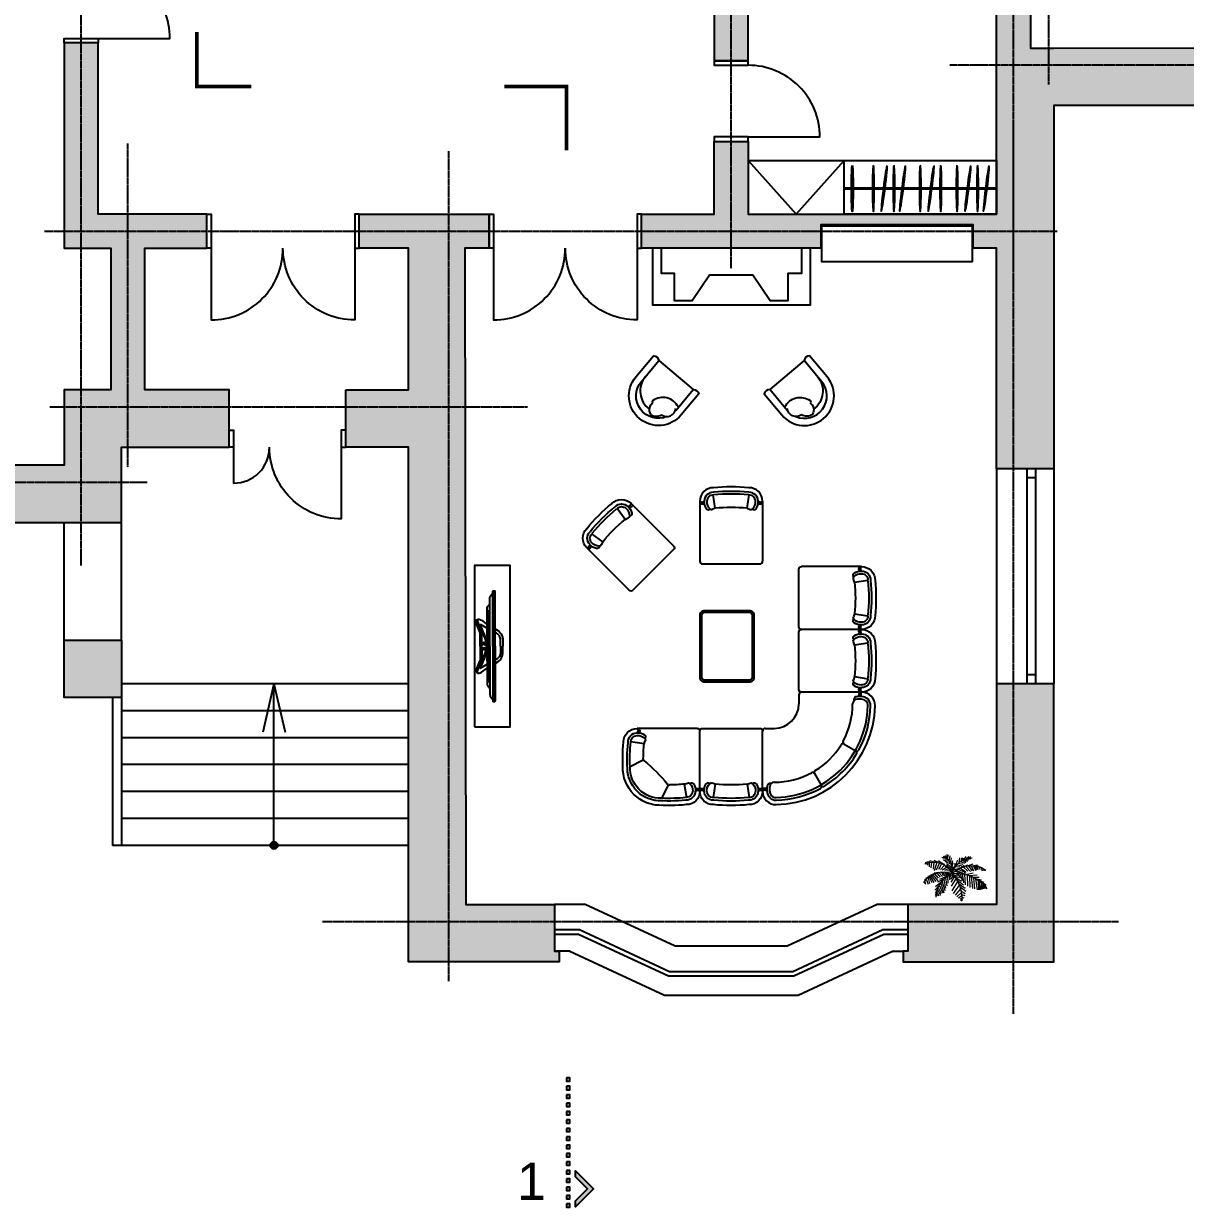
# Model space of a CAD drawing. Header units: millimetres. Extents: x 74752 to 193506, y -83124 to -13126.
# Drawn here: x 85671 to 98630, y -83124 to -69922 of the extents above; entities that cross this region are included whole.
import ezdxf

# ---------------------------------------------------------------- set-up
doc = ezdxf.new("R2010")
doc.units = ezdxf.units.MM
doc.linetypes.add('CENTER2', pattern=[1.125, 0.75, -0.125, 0.125, -0.125])
doc.linetypes.add('HIDDEN', pattern=[0.375, 0.25, -0.125])
for name, color, linetype in [('axis', 40, 'CENTER2'), ('door_dwgmodels.com', 250, 'Continuous'), ('dwgmodels.com', 250, 'Continuous'), ('furniture _san', 36, 'Continuous'), ('hatches', 8, 'Continuous'), ('Marks sections', 7, 'Continuous'), ('stairs', 250, 'Continuous'), ('wall', 5, 'Continuous'), ('Windows', 4, 'Continuous')]:
    doc.layers.add(name, color=color, linetype=linetype)
doc.styles.add('style2', font='arial.ttf')

# ---------------------------------------------------------------- blocks, each defined once
blk = doc.blocks.new('цветок 2')
at = {"color": 0, "lineweight": 5}
for p, q in [((-189, 188), (-193, 197)), ((-179, 188), (-191, 179)), ((-171, 185), (-186, 204)), ((-168, 185), (-171, 172)), ((-141, 179), (-168, 206)), ((-154, 185), (-159, 160)), ((-141, 176), (-150, 149)), ((-114, 167), (-139, 206)), ((-123, 172), (-139, 149)), ((-109, 162), (-134, 137)), ((-78, 149), (-121, 130)), ((-103, 165), (-110, 190)), ((-84, 153), (-96, 195)), ((-60, 137), (-69, 190)), ((-28, 105), (-44, 165)), ((17, 87), (4, 133)), ((26, 110), (10, 162)), ((37, 133), (24, 190)), ((31, 121), (94, 149)), ((49, 160), (38, 213)), ((44, 149), (112, 160)), ((67, 179), (56, 225)), ((58, 167), (119, 179)), ((78, 188), (73, 229)), ((89, 192), (132, 195)), ((96, 215), (96, 199)), ((114, 116), (171, 156)), ((159, 133), (195, 52)), ((168, 137), (218, 162)), ((189, 139), (216, 45)), ((212, 142), (266, 156)), ((221, 144), (229, 64)), ((247, 142), (254, 80)), ((261, 142), (299, 146)), ((272, 139), (273, 89)), ((293, 133), (293, 110)), ((302, 133), (318, 137)), ((-344, 59), (-347, 47)), ((-328, 73), (-331, 50)), ((-304, 84), (-319, 82)), ((-306, 82), (-317, 47)), ((-276, 91), (-301, 91)), ((-284, 89), (-293, 59)), ((-252, 96), (-281, 100)), ((-250, 96), (-274, 61)), ((-204, 103), (-267, 114)), ((-234, 100), (-261, 57)), ((-168, -5), (-261, 1)), ((-216, 100), (-247, 50)), ((-195, 100), (-223, 45)), ((-154, 100), (-216, 123)), ((-141, 6), (-216, 24)), ((-166, 98), (-207, 45)), ((-134, 93), (-188, 38)), ((-109, 87), (-159, 41)), ((-119, 91), (-154, 114)), ((-84, 13), (-141, 24)), ((-78, 77), (-137, 36)), ((-121, 6), (-130, -111)), ((-46, 64), (-123, 31)), ((-62, 73), (-118, 107)), ((-96, 13), (-110, -88)), ((-53, 130), (-102, 121)), ((-26, 50), (-100, 22)), ((-71, 13), (-93, -63)), ((-39, 112), (-87, 105)), ((-42, 18), (-71, 27)), ((-49, 15), (-71, -38)), ((-19, 89), (-67, 93)), ((-19, 47), (-53, 77)), ((-12, 41), (-51, 29)), ((-32, 15), (-49, -12)), ((-1, 57), (-35, 68)), ((12, 6), (-35, -3)), ((-12, 80), (-17, 130)), ((17, 57), (-1, 93)), ((12, 6), (26, -17)), ((51, 87), (15, 45)), ((80, 126), (21, 82)), ((29, 36), (44, 34)), ((35, 4), (40, -24)), ((38, 47), (76, 43)), ((80, 107), (40, 57)), ((42, 4), (107, -10)), ((64, 27), (53, 8)), ((56, 68), (101, 50)), ((85, 29), (69, 6)), ((73, 87), (128, 52)), ((83, 91), (112, 128)), ((103, 34), (83, 1)), ((101, 107), (146, 59)), ((121, 34), (101, -5)), ((141, 34), (114, -8)), ((166, 27), (126, -19)), ((135, 123), (169, 59)), ((187, 20), (150, -26)), ((171, 27), (218, 20)), ((212, 11), (173, -35)), ((232, 1), (178, -65)), ((221, 11), (257, -1)), ((308, 130), (311, 116)), ((-342, -123), (-367, -137)), ((-302, -81), (-358, -107)), ((-326, -104), (-358, -118)), ((-344, -127), (-344, -153)), ((-261, -54), (-335, -81)), ((-331, -111), (-331, -157)), ((-324, -104), (-317, -160)), ((-241, -40), (-311, -54)), ((-311, -93), (-304, -164)), ((-290, -72), (-293, -166)), ((-211, -26), (-283, -26)), ((-272, -63), (-276, -166)), ((-245, -42), (-261, -166)), ((-220, -31), (-234, -155)), ((-195, -19), (-211, -150)), ((-175, -10), (-179, -139)), ((-150, -5), (-155, -125)), ((-67, -130), (-136, -180)), ((-53, -97), (-128, -148)), ((-33, -56), (-110, -111)), ((-14, -24), (-87, -70)), ((-60, -114), (4, -206)), ((-1, -5), (-55, -28)), ((-42, -72), (19, -176)), ((-23, -42), (28, -125)), ((-8, -19), (31, -79)), ((3, -5), (35, -47)), ((51, -1), (48, -55)), ((69, -15), (64, -91)), ((65, -12), (157, -51)), ((90, -33), (76, -123)), ((108, -51), (92, -148)), ((128, -74), (99, -173)), ((105, -45), (180, -81)), ((144, -91), (110, -201)), ((159, -118), (126, -201)), ((139, -79), (203, -134)), ((159, -114), (209, -171)), ((252, -5), (200, -74)), ((263, -17), (223, -84)), ((275, -26), (245, -86)), ((259, -12), (290, -19)), ((286, -38), (268, -95)), ((281, -28), (311, -35)), ((304, -54), (286, -104)), ((295, -40), (327, -58)), ((315, -61), (327, -68)), ((320, -72), (315, -102)), ((329, -81), (327, -97)), ((329, -79), (334, -79)), ((-356, -139), (-371, -150)), ((-353, -137), (-356, -153)), ((-80, -176), (-130, -206)), ((-87, -217), (-123, -231)), ((-91, -247), (-114, -254)), ((-91, -235), (-53, -261)), ((-87, -263), (-67, -270)), ((-84, -199), (-37, -245)), ((-75, -155), (-15, -224)), ((171, -146), (141, -206)), ((180, -166), (148, -224)), ((187, -192), (164, -233)), ((175, -153), (207, -208)), ((193, -222), (184, -235)), ((195, -212), (207, -231)), ((-89, -275), (-102, -279)), ((-89, -286), (-76, -286))]:
    blk.add_line(p, q, dxfattribs=at)
for centre, radius, start, end in [((-211, -46), 236, 16.118, 88.5968), ((197, 46), 183, 115.8877, 189.715), ((228, -96), 240, 67.4695, 152.3288), ((-28, -406), 424, 84.1773, 144.0122), ((-194, -196), 299, 45.6787, 123.8073), ((331, -265), 421, 138.6215, 183.8057), ((112, -230), 263, 32.4678, 111.6169), ((-107, -261), 304, 2.5867, 66.2408)]:
    blk.add_arc(centre, radius, start, end, dxfattribs=at)
blk = doc.blocks.new('*U37')
at = {"color": 0, "linetype": 'ByBlock', "ltscale": 10}
blk.add_lwpolyline([(-50, 0), (-50, 800, 0.414214), (-850, 0)], format="xyb", dxfattribs=at)
at = {"color": 0}
blk.add_lwpolyline([(-50, 0), (0, 0), (0, -380), (-50, -380)], close=True, dxfattribs=at)
blk = doc.blocks.new('*U38')
at = {"color": 0, "linetype": 'ByBlock', "ltscale": 10}
blk.add_lwpolyline([(-50, 0), (-50, 800, 0.414214), (-850, 0)], format="xyb", dxfattribs=at)
at = {"color": 0}
blk.add_lwpolyline([(-50, 0), (0, 0), (0, -190), (-50, -190)], close=True, dxfattribs=at)
blk = doc.blocks.new('*U39')
at = {"color": 0, "linetype": 'ByBlock', "ltscale": 10}
blk.add_lwpolyline([(-50, 0), (-50, 400, 0.414214), (-450, 0)], format="xyb", dxfattribs=at)
at = {"color": 0}
blk.add_lwpolyline([(-50, 0), (0, 0), (0, -190), (-50, -190)], close=True, dxfattribs=at)
blk = doc.blocks.new('*U42')
at = {"color": 0, "linetype": 'ByBlock', "ltscale": 10}
blk.add_lwpolyline([(-850, 0), (-850, 800, -0.414214), (-50, 0)], format="xyb", dxfattribs=at)
at = {"color": 0}
for points in [[(-900, 0), (-850, 0), (-850, -380), (-900, -380)], [(-50, 0), (0, 0), (0, -380), (-50, -380)]]:
    blk.add_lwpolyline(points, close=True, dxfattribs=at)
blk = doc.blocks.new('*U49')
at = {"color": 0}
for p, q in [((0, 0), (2400, 0)), ((100, 0), (100, -100)), ((2300, 0), (2300, -100)), ((0, -100), (2400, -100))]:
    blk.add_line(p, q, dxfattribs=at)
blk = doc.blocks.new('tv table23')
at = {"color": 0}
blk.add_lwpolyline([(0, -900), (400, -900), (400, 900), (0, 900), (0, -900)], dxfattribs=at)
blk = doc.blocks.new('dwgmodels.com_LG-55-la6208-4 top')
at = {"layer": 'dwgmodels.com', "color": 0}
for p, q in [((0, 0), (-139, 0)), ((0, 0), (139, 0)), ((0, -105), (-473, -105)), ((0, -77), (-432, -77)), ((0, -89), (-389, -89)), ((0, -77), (432, -77)), ((0, -89), (389, -89)), ((0, -105), (473, -105)), ((0, -163), (-616, -163)), ((0, -140), (-613, -140)), ((0, -168), (-609, -168)), ((0, -140), (613, -140)), ((0, -163), (616, -163)), ((0, -168), (609, -168))]:
    blk.add_line(p, q, dxfattribs=at)
for points in [[(-139, 0, -0.087489), (-151, 2, -0.012567), (-221, 29, 0.010337), (-258, 44, 0.091985), (-266, 46, 0.050664), (-280, 44, 0.157379), (-293, 37), (-300, 25, 0.203619), (-301, 14)], [(-301, 14, 0.03963), (-289, -12), (-244, -77)], [(-300, 25), (-296, 30, -0.176327), (-288, 34, -0.124023), (-276, 33), (-156, -15, -0.043017), (-146, -20, 0.007168), (-119, -37, 0.035791), (-88, -52, 0.053078), (-45, -64), (-38, -64)], [(-297, 23), (-294, 28, -0.176327), (-288, 31, -0.122846), (-277, 30), (-158, -18, -0.043017), (-147, -23, 0.007168), (-120, -39, 0.035791), (-89, -55, 0.053299), (-45, -67), (-38, -68)], [(-44, -74), (-44, -70), (-59, -68, -0.030959), (-103, -57, -0.025373), (-132, -46, -0.003627), (-148, -40, 0.002957), (-237, -1, 0.075709), (-242, 0, 0.421822), (-244, -2, 0.125069), (-243, -6), (-202, -76)], [(300, 25), (296, 30, 0.176327), (288, 34, 0.124023), (276, 33), (156, -15, 0.043017), (146, -20, -0.007168), (119, -37, -0.035791), (88, -52, -0.053078), (45, -64), (38, -64)], [(297, 23), (294, 28, 0.176327), (288, 31, 0.122846), (277, 30), (158, -18, 0.043017), (147, -23, -0.007168), (120, -39, -0.035791), (89, -55, -0.053299), (45, -67), (38, -68)], [(44, -74), (44, -70), (59, -68, 0.030959), (103, -57, 0.025373), (132, -46, 0.003627), (148, -40, -0.002957), (237, -1, -0.075709), (242, 0, -0.421822), (244, -2, -0.125069), (243, -6), (202, -76)], [(139, 0, 0.087489), (151, 2, 0.012567), (221, 29, -0.010337), (258, 44, -0.091985), (266, 46, -0.050664), (280, 44, -0.157379), (293, 37), (300, 25, -0.203619), (301, 14)], [(301, 14, -0.03963), (289, -12), (244, -77)], [(-432, -77, 0.185144), (-446, -84, -0.014846), (-455, -93, -0.123556), (-479, -107, -0.051646), (-481, -108), (-542, -108, 0.115088), (-556, -111), (-595, -140)], [(-389, -89), (-392, -91, 0.150292), (-393, -96), (-393, -102), (0, -102)], [(-38, -15, -0.048999), (-42, -17, -0.126237), (-48, -18), (-150, -18)], [(-45, -64), (-39, -19, -0.06881), (-38, -15, -0.311157), (-17, -1), (0, -1)], [(0, -5), (-17, -5, 0.176327), (-27, -9, 0.18738), (-36, -27), (-38, -74)], [(45, -64), (39, -19, 0.06881), (38, -15, 0.311157), (17, -1), (0, -1)], [(0, -5), (17, -5, -0.176327), (27, -9, -0.18738), (36, -27), (38, -74)], [(389, -89), (392, -91, -0.150292), (393, -96), (393, -102), (0, -102)], [(38, -15, 0.048999), (42, -17, 0.126237), (48, -18), (150, -18)], [(432, -77, -0.185144), (446, -84, 0.014846), (455, -93, 0.123556), (479, -107, 0.051646), (481, -108), (542, -108, -0.115088), (556, -111), (595, -140)], [(-193, -168), (-174, -197, 0.052137), (-174, -197, 0.127134), (-121, -241, 0.092146), (-83, -251, 0.038202)], [(0, -227), (-69, -227, -0.149981), (-114, -213, -0.12639), (-153, -168, 0.883679)], [(0, -227), (69, -227, 0.149981), (114, -213, 0.12639), (153, -168, -0.883679)], [(193, -168), (174, -197, -0.052137), (174, -197, -0.127134), (121, -241, -0.092146), (83, -251, -0.038202)]]:
    blk.add_lwpolyline(points, format="xyb", dxfattribs=at)
for points in [[(-387, -102), (-387, -98), (-389, -98), (-389, -102)], [(-381, -102), (-381, -98), (-383, -98), (-383, -102)], [(-375, -102), (-375, -98), (-377, -98), (-377, -102)], [(-369, -102), (-369, -98), (-370, -98), (-370, -102)], [(-363, -102), (-363, -98), (-364, -98), (-364, -102)], [(-356, -102), (-356, -98), (-358, -98), (-358, -102)], [(-350, -102), (-350, -98), (-352, -98), (-352, -102)], [(-344, -102), (-344, -98), (-346, -98), (-346, -102)], [(-338, -102), (-338, -98), (-340, -98), (-340, -102)], [(-332, -102), (-332, -98), (-334, -98), (-334, -102)], [(-326, -102), (-326, -98), (-327, -98), (-327, -102)], [(-320, -102), (-320, -98), (-321, -98), (-321, -102)], [(-313, -102), (-313, -98), (-315, -98), (-315, -102)], [(-307, -102), (-307, -98), (-309, -98), (-309, -102)], [(-301, -102), (-301, -98), (-303, -98), (-303, -102)], [(-295, -102), (-295, -98), (-297, -98), (-297, -102)], [(-289, -102), (-289, -98), (-291, -98), (-291, -102)], [(-283, -102), (-283, -98), (-285, -98), (-285, -102)], [(-277, -102), (-277, -98), (-278, -98), (-278, -102)], [(-271, -102), (-271, -98), (-272, -98), (-272, -102)], [(-264, -102), (-264, -98), (-266, -98), (-266, -102)], [(-258, -102), (-258, -98), (-260, -98), (-260, -102)], [(-252, -102), (-252, -98), (-254, -98), (-254, -102)], [(-246, -102), (-246, -98), (-248, -98), (-248, -102)], [(-240, -102), (-240, -98), (-242, -98), (-242, -102)], [(-234, -102), (-234, -98), (-235, -98), (-235, -102)], [(-228, -102), (-228, -98), (-229, -98), (-229, -102)], [(-221, -102), (-221, -98), (-223, -98), (-223, -102)], [(-215, -102), (-215, -98), (-217, -98), (-217, -102)], [(-209, -102), (-209, -98), (-211, -98), (-211, -102)], [(-203, -102), (-203, -98), (-205, -98), (-205, -102)], [(-197, -102), (-197, -98), (-199, -98), (-199, -102)], [(-191, -102), (-191, -98), (-193, -98), (-193, -102)], [(-185, -102), (-185, -98), (-186, -98), (-186, -102)], [(-179, -102), (-179, -98), (-180, -98), (-180, -102)], [(-172, -102), (-172, -98), (-174, -98), (-174, -102)], [(-166, -102), (-166, -98), (-168, -98), (-168, -102)], [(-160, -102), (-160, -98), (-162, -98), (-162, -102)], [(-154, -102), (-154, -98), (-156, -98), (-156, -102)], [(-148, -102), (-148, -98), (-150, -98), (-150, -102)], [(-142, -102), (-142, -98), (-143, -98), (-143, -102)], [(-136, -102), (-136, -98), (-137, -98), (-137, -102)], [(-129, -102), (-129, -98), (-131, -98), (-131, -102)], [(-123, -102), (-123, -98), (-125, -98), (-125, -102)], [(-117, -102), (-117, -98), (-119, -98), (-119, -102)], [(-111, -102), (-111, -98), (-113, -98), (-113, -102)], [(-105, -102), (-105, -98), (-107, -98), (-107, -102)], [(-99, -102), (-99, -98), (-101, -98), (-101, -102)], [(-93, -102), (-93, -98), (-94, -98), (-94, -102)], [(-87, -102), (-87, -98), (-88, -98), (-88, -102)], [(-80, -102), (-80, -98), (-82, -98), (-82, -102)], [(-74, -102), (-74, -98), (-76, -98), (-76, -102)], [(-68, -102), (-68, -98), (-70, -98), (-70, -102)], [(-62, -102), (-62, -98), (-64, -98), (-64, -102)], [(-56, -102), (-56, -98), (-58, -98), (-58, -102)], [(-50, -102), (-50, -98), (-51, -98), (-51, -102)], [(-44, -102), (-44, -98), (-45, -98), (-45, -102)], [(-37, -102), (-37, -98), (-39, -98), (-39, -102)], [(-31, -102), (-31, -98), (-33, -98), (-33, -102)], [(31, -102), (31, -98), (33, -98), (33, -102)], [(37, -102), (37, -98), (39, -98), (39, -102)], [(44, -102), (44, -98), (45, -98), (45, -102)], [(50, -102), (50, -98), (51, -98), (51, -102)], [(56, -102), (56, -98), (58, -98), (58, -102)], [(62, -102), (62, -98), (64, -98), (64, -102)], [(68, -102), (68, -98), (70, -98), (70, -102)], [(74, -102), (74, -98), (76, -98), (76, -102)], [(80, -102), (80, -98), (82, -98), (82, -102)], [(87, -102), (87, -98), (88, -98), (88, -102)], [(93, -102), (93, -98), (94, -98), (94, -102)], [(99, -102), (99, -98), (101, -98), (101, -102)], [(105, -102), (105, -98), (107, -98), (107, -102)], [(111, -102), (111, -98), (113, -98), (113, -102)], [(117, -102), (117, -98), (119, -98), (119, -102)], [(123, -102), (123, -98), (125, -98), (125, -102)], [(129, -102), (129, -98), (131, -98), (131, -102)], [(136, -102), (136, -98), (137, -98), (137, -102)], [(142, -102), (142, -98), (143, -98), (143, -102)], [(148, -102), (148, -98), (150, -98), (150, -102)], [(154, -102), (154, -98), (156, -98), (156, -102)], [(160, -102), (160, -98), (162, -98), (162, -102)], [(166, -102), (166, -98), (168, -98), (168, -102)], [(172, -102), (172, -98), (174, -98), (174, -102)], [(179, -102), (179, -98), (180, -98), (180, -102)], [(185, -102), (185, -98), (186, -98), (186, -102)], [(191, -102), (191, -98), (193, -98), (193, -102)], [(197, -102), (197, -98), (199, -98), (199, -102)], [(203, -102), (203, -98), (205, -98), (205, -102)], [(209, -102), (209, -98), (211, -98), (211, -102)], [(215, -102), (215, -98), (217, -98), (217, -102)], [(221, -102), (221, -98), (223, -98), (223, -102)], [(228, -102), (228, -98), (229, -98), (229, -102)], [(234, -102), (234, -98), (235, -98), (235, -102)], [(240, -102), (240, -98), (242, -98), (242, -102)], [(246, -102), (246, -98), (248, -98), (248, -102)], [(252, -102), (252, -98), (254, -98), (254, -102)], [(258, -102), (258, -98), (260, -98), (260, -102)], [(264, -102), (264, -98), (266, -98), (266, -102)], [(271, -102), (271, -98), (272, -98), (272, -102)], [(277, -102), (277, -98), (278, -98), (278, -102)], [(283, -102), (283, -98), (285, -98), (285, -102)], [(289, -102), (289, -98), (291, -98), (291, -102)], [(295, -102), (295, -98), (297, -98), (297, -102)], [(301, -102), (301, -98), (303, -98), (303, -102)], [(307, -102), (307, -98), (309, -98), (309, -102)], [(313, -102), (313, -98), (315, -98), (315, -102)], [(320, -102), (320, -98), (321, -98), (321, -102)], [(326, -102), (326, -98), (327, -98), (327, -102)], [(332, -102), (332, -98), (334, -98), (334, -102)], [(338, -102), (338, -98), (340, -98), (340, -102)], [(344, -102), (344, -98), (346, -98), (346, -102)], [(350, -102), (350, -98), (352, -98), (352, -102)], [(356, -102), (356, -98), (358, -98), (358, -102)], [(363, -102), (363, -98), (364, -98), (364, -102)], [(369, -102), (369, -98), (370, -98), (370, -102)], [(375, -102), (375, -98), (377, -98), (377, -102)], [(381, -102), (381, -98), (383, -98), (383, -102)], [(387, -102), (387, -98), (389, -98), (389, -102)], [(-616, -142), (-616, -162)], [(-83, -251), (0, -251)], [(83, -251), (0, -251)], [(616, -142), (616, -162)]]:
    blk.add_lwpolyline(points, dxfattribs=at)
for centre, radius in [((-20, -61), 9.83), ((-20, -22), 8.15), ((20, -61), 9.83), ((20, -22), 8.15)]:
    blk.add_circle(centre, radius, dxfattribs=at)
for centre, radius, start, end in [((-17, -9243), 9169, 89.8929, 91.4168), ((17, -9243), 9169, 88.5832, 90.1071), ((-613, -142), 2.56, 90, 180), ((-609, -162), 6.82, 180, 270), ((609, -162), 6.82, 270, 0), ((613, -142), 2.56, 0, 90)]:
    blk.add_arc(centre, radius, start, end, dxfattribs=at)
blk = doc.blocks.new('tv t2')
at = {"color": 0}
blk.add_blockref('tv table23', (0, 0), dxfattribs=at)
at = {"color": 0, "rotation": 90}
blk.add_blockref('dwgmodels.com_LG-55-la6208-4 top', (66, 0), dxfattribs=at)
blk = doc.blocks.new('A$C1352')
at = {"color": 0}
for points in [[(0.003, 0.053), (0.003, 0.553, -0.414214), (0.053, 0.603), (0.753, 0.603, -0.414214), (0.803, 0.553), (0.803, 0.053, -0.414214), (0.753, 0.003), (0.053, 0.003, -0.414214)], [(0.023, 0.053), (0.023, 0.553, -0.414214), (0.053, 0.583), (0.753, 0.583, -0.414214), (0.783, 0.553), (0.783, 0.053, -0.414214), (0.753, 0.023), (0.053, 0.023, -0.414214)]]:
    blk.add_lwpolyline(points, format="xyb", close=True, dxfattribs=at)
blk = doc.blocks.new('A$C707258B2')
at = {"color": 0, "linetype": 'Continuous'}
for p, q in [((0.404, 0.342), (1.074, 0.342)), ((0.404, 0.292), (0.454, 0.292)), ((1.104, 0.312), (1.104, 0.212)), ((0.404, 0.262), (0.454, 0.262)), ((1.479, -0.063), (1.379, -0.063)), ((1.509, -0.763), (1.509, -0.093)), ((0.6, -0.238), (0.47, -0.313)), ((0.929, -0.567), (0.854, -0.697)), ((1.429, -0.763), (1.429, -0.713)), ((1.459, -0.763), (1.459, -0.712))]:
    blk.add_line(p, q, dxfattribs=at)
for centre, radius, start, end in [((0.404, 0.192), 0.15, 90, 181.1754), ((0.404, 0.192), 0.1, 90, 181.1754), ((0.378, 0.317), 0.0362, 316.3972, 43.6028), ((0.368, 0.317), 0.0662, 337.8298, 22.1702), ((0.455, 0.256), 0.0357, 345.4262, 90.5555), ((1.074, 0.312), 0.03, 360, 90), ((1.379, 0.212), 1.125, 181.1754, 268.8246), ((1.379, 0.212), 1.075, 181.1754, 208.6357), ((0.404, 0.192), 0.07, 90, 181.1754), ((1.379, 0.212), 1.045, 181.1754, 268.8246), ((0.454, 0.212), 0.05, 360, 90), ((1.379, 0.212), 0.875, 180, 208.4082), ((1.379, 0.212), 0.275, 180, 270), ((1.479, -0.093), 0.03, 360, 90), ((0.587, -0.216), 0.025, 300, 28.4082), ((0.612, -0.259), 0.025, 31.5918, 120), ((1.379, 0.212), 0.875, 211.5918, 238.4082), ((0.457, -0.291), 0.025, 208.6357, 300), ((0.482, -0.334), 0.025, 120, 211.3643), ((1.379, 0.212), 1.075, 211.3643, 238.6357), ((0.907, -0.555), 0.025, 330, 58.4082), ((0.951, -0.58), 0.025, 61.5918, 150), ((1.379, 0.212), 0.875, 241.5918, 270), ((0.832, -0.685), 0.025, 238.6357, 330), ((0.876, -0.71), 0.025, 150, 241.3643), ((1.379, 0.212), 1.075, 241.3643, 268.8246), ((1.359, -0.763), 0.15, 268.8246, 360), ((1.359, -0.763), 0.1, 268.8246, 360), ((1.359, -0.763), 0.07, 268.8246, 360), ((1.379, -0.713), 0.05, 360, 90), ((1.425, -0.709), 0.0336, 354.6301, 109.3883), ((1.484, -0.799), 0.0662, 67.8298, 112.1702), ((1.484, -0.789), 0.0362, 46.3972, 133.6028)]:
    blk.add_arc(centre, radius, start, end, dxfattribs=at)
blk = doc.blocks.new('part 01')
at = {"color": 0, "linetype": 'Continuous'}
for p, q in [((-670, 700), (0, 700)), ((30, 30), (30, 670)), ((-591, 527), (-740, 550)), ((-591, 527), (-579, 561)), ((-591, 173), (-740, 150)), ((-591, 173), (-579, 139)), ((-670, 0), (0, 0))]:
    blk.add_line(p, q, dxfattribs=at)
for centre, radius, start, end in [((-670, 550), 150, 90, 181.1754), ((-696, 675), 36.2, 316.3972, 43.6028), ((-706, 675), 66.2, 337.8298, 22.1702), ((0, 670), 30, 0, 90), ((1178, 350), 2008, 174.2835, 185.7165), ((1178, 350), 1958, 174.2835, 185.7165), ((-670, 550), 100, 90, 181.1754), ((1178, 350), 1928, 174.2835, 185.7165), ((-670, 550), 70, 90, 181.1754), ((-660, 518), 133, 56.0897, 95.6132), ((-660, 518), 103, 42.0066, 95.6132), ((-600, 607), 25, 332.9608, 56.0897), ((-625, 620), 53.2, 321.0017, 332.9608), ((-602, 570), 25, 340, 42.0066), ((1178, 350), 1778, 174.2835, 185.7165), ((-670, 150), 150, 178.8246, 270), ((-670, 150), 100, 178.8246, 270), ((-670, 150), 70, 178.8246, 270), ((-602, 130), 25, 317.9934, 20), ((-660, 182), 133, 264.3868, 303.9103), ((-660, 182), 103, 264.3868, 317.9934), ((-696, 25), 36.2, 316.3972, 43.6028), ((-706, 25), 66.2, 337.8298, 22.1702), ((-600, 93), 25, 303.9103, 27.0392), ((-625, 80), 53.2, 27.0392, 38.9983), ((0, 30), 30, 270, 0)]:
    blk.add_arc(centre, radius, start, end, dxfattribs=at)
blk = doc.blocks.new('part02')
at = {"color": 0, "linetype": 'Continuous'}
for p, q in [((0, -670), (0, 0)), ((30, 30), (700, 30)), ((621, -143), (609, -109)), ((621, -143), (770, -120)), ((640, -326), (778, -399)), ((173, -591), (139, -579)), ((173, -591), (150, -740)), ((356, -610), (429, -748))]:
    blk.add_line(p, q, dxfattribs=at)
for centre, radius, start, end in [((30, 0), 30, 90, 180), ((726, 5), 56.2, 153.6122, 206.6666), ((726, 5), 36.2, 136.3972, 223.6028), ((700, -120), 150, 0, 90), ((630, -63), 25, 123.9103, 207.0392), ((655, -50), 53.2, 207.0392, 218.9983), ((632, -100), 25, 137.9934, 200), ((690, -152), 103, 84.3868, 137.9934), ((689, -151), 132, 85.4378, 123.9887), ((700, -121), 101, 357.5006, 89.858), ((700, -120), 70, 0, 90), ((-1228, -320), 2008, 357.7349, 5.7032), ((-1148, -320), 1958, 355.8657, 5.7165), ((-1148, -320), 2008, 355.818, 5.7165), ((-1148, -320), 1778, 0.3836, 5.7165), ((2220, -2190), 2454, 130.6961, 139.3039), ((632, -344), 20, 62, 130.6961), ((650, -308), 20, 180.3836, 242), ((439, -409), 419, 268.2181, 1.7819), ((439, -409), 369, 268.2181, 1.7819), ((439, -409), 339, 268.2181, 1.7819), ((25, -696), 56.2, 63.3334, 116.3878), ((25, -696), 36.2, 46.3972, 133.6028), ((182, -660), 133, 146.0897, 185.6132), ((93, -600), 25, 62.9608, 146.0897), ((182, -660), 103, 132.0066, 185.6132), ((80, -625), 53.2, 51.0017, 62.9608), ((130, -602), 25, 70, 132.0066), ((350, 1178), 1778, 264.2835, 269.6164), ((338, -620), 20, 28, 89.6164), ((374, -602), 20, 139.3039, 208), ((150, -670), 150, 180, 271.1754), ((150, -670), 100, 180, 271.1754), ((150, -670), 70, 180, 270), ((350, 1258), 2008, 264.2968, 272.2651), ((350, 1178), 1958, 264.2835, 274.1343), ((350, 1178), 2008, 264.2835, 274.182)]:
    blk.add_arc(centre, radius, start, end, dxfattribs=at)
blk = doc.blocks.new('armchair 023')
at = {"color": 0}
blk.add_line((330, -250), (635, -250), dxfattribs=at)
at = {"color": 0, "ltscale": 0.03}
blk.add_lwpolyline([(635, -250, -0.369229), (635, -330), (330, -330, -1), (330, 330), (635, 330, -0.369229), (635, 250)], format="xyb", close=True, dxfattribs=at)
at = {"color": 0}
blk.add_lwpolyline([(215, -222, -0.785087), (330, 250), (635, 250)], format="xyb", dxfattribs=at)
for centre, radius, start, end in [((401, 0), 250, 89.9461, 183.658), ((210, -100), 103, 76.6403, 159.4695), ((245, 5), 12, 60.6238, 203.7423), ((198, -171), 194, 337.0143, 74.2857), ((226, -54), 113, 184.9999, 251.3534), ((290, -156), 100, 182.9922, 304.1401), ((330, 0), 250, 268.8536, 269.9461)]:
    blk.add_arc(centre, radius, start, end, dxfattribs=at)
blk = doc.blocks.new('ward46')
at = {"color": 0}
for p, q in [((283, 1700), (283, 0)), ((293, 1700), (293, 0))]:
    blk.add_line(p, q, dxfattribs=at)
for points in [[(600, 0), (0, 0), (0, 1700), (600, 1700)], [(600, 1700), (600, 0)]]:
    blk.add_lwpolyline(points, dxfattribs=at)
blk.add_ellipse((287, 1609), major_axis=(256, 0), ratio=0.03669, dxfattribs=at)
at = {"color": 0, "extrusion": (0, 0, -1)}
for centre, major_axis in [((287, 1374), (256, 0)), ((286, 1253), (254, -32)), ((287, 1144), (256, 0)), ((286, 1048), (254, -32)), ((287, 851), (256, 0)), ((286, 730), (254, -32)), ((287, 622), (256, 0)), ((287, 440), (256, 0)), ((286, 319), (254, -32)), ((287, 211), (256, 0)), ((286, 114), (254, -32))]:
    blk.add_ellipse(centre, major_axis=major_axis, ratio=0.03669, dxfattribs=at)
blk = doc.blocks.new('marking')
h = blk.add_hatch(color=0)
h.paths.add_polyline_path([(282, -208), (81, -7), (81, -74), (215, -208), (81, -342), (81, -408)])
h.paths.add_polyline_path([(-19, -38), (19, -38), (19, 0), (-19, 0)])
h.paths.add_polyline_path([(19, -94), (-19, -94), (-19, -131), (19, -131)])
h.paths.add_polyline_path([(19, -225), (19, -187), (-19, -187), (-19, -225)])
h.paths.add_polyline_path([(19, -319), (19, -281), (-19, -281), (-19, -319)])
h.paths.add_polyline_path([(-19, -375), (-19, -412), (19, -412), (19, -375)])
h.paths.add_polyline_path([(19, -469), (-19, -469), (-19, -506), (19, -506)])
h.paths.add_polyline_path([(19, -600), (19, -562), (-19, -562), (-19, -600)])
h.paths.add_polyline_path([(19, -694), (19, -656), (-19, -656), (-19, -694)])
h.paths.add_polyline_path([(-19, -750), (-19, -787), (19, -787), (19, -750)])
h.paths.add_polyline_path([(-19, -881), (19, -881), (19, -844), (-19, -844)])
h.paths.add_polyline_path([(-19, -937), (-19, -975), (19, -975), (19, -937)])
h.paths.add_polyline_path([(-19, -1031), (-19, -1069), (19, -1069), (19, -1031)])
h.paths.add_polyline_path([(-19, -1162), (19, -1162), (19, -1125), (-19, -1125)])
h.paths.add_polyline_path([(-19, -1219), (-19, -1256), (19, -1256), (19, -1219)])
h.paths.add_polyline_path([(-19, -1350), (19, -1350), (19, -1312), (-19, -1312)])
h.paths.add_polyline_path([(-19, -1444), (19, -1444), (19, -1406), (-19, -1406)])
at = {"color": 0}
for points in [[(-19, -38), (-19, 0), (19, 0), (19, -38)], [(-19, -131), (-19, -94), (19, -94), (19, -131)], [(-19, -225), (-19, -187), (19, -187), (19, -225)], [(-19, -319), (-19, -281), (19, -281), (19, -319)], [(-19, -412), (-19, -375), (19, -375), (19, -412)], [(-19, -506), (-19, -469), (19, -469), (19, -506)], [(-19, -600), (-19, -562), (19, -562), (19, -600)], [(-19, -694), (-19, -656), (19, -656), (19, -694)], [(-19, -787), (-19, -750), (19, -750), (19, -787)], [(-19, -881), (-19, -844), (19, -844), (19, -881)], [(-19, -975), (-19, -937), (19, -937), (19, -975)], [(-19, -1069), (-19, -1031), (19, -1031), (19, -1069)], [(-19, -1162), (-19, -1125), (19, -1125), (19, -1162)], [(-19, -1256), (-19, -1219), (19, -1219), (19, -1256)], [(-19, -1350), (-19, -1312), (19, -1312), (19, -1350)], [(-19, -1444), (-19, -1406), (19, -1406), (19, -1444)]]:
    blk.add_lwpolyline(points, close=True, dxfattribs=at)
at = {"color": 0, "flags": 128}
blk.add_lwpolyline([(81, -342), (81, -408), (282, -208), (81, -7), (81, -74), (215, -208), (81, -342)], dxfattribs=at)

msp = doc.modelspace()

# ---------------------------------------------------------------- hatches: boundary and pattern name
at = {"layer": 'hatches', "true_color": 0x474847}
h = msp.add_hatch(color=59, dxfattribs=at)
h.paths.add_polyline_path([(82703.6, -65246.4), (82003.6, -65246.4), (82003.6, -64986.4), (81613.6, -64986.4), (81613.6, -64886.4), (81363.6, -64886.4), (81363.6, -66775.4), (80957.1, -67182), (81409.6, -67634.5), (82003.6, -67040.5), (82003.6, -65626.4), (82703.6, -65626.4)])
h.paths.add_polyline_path([(80250, -67889.1), (80702.5, -68341.6), (80503.6, -68540.5), (80503.6, -68786.8), (79863.6, -68786.8), (79863.6, -68275.4)])
h.paths.add_polyline_path([(79863.6, -69786.8), (80503.6, -69786.8), (80503.6, -70033.1), (80702.5, -70232), (80250, -70684.5), (79863.6, -70298.2)])
h.paths.add_polyline_path([(80957.1, -71391.6), (81409.6, -70939.1), (82003.6, -71533.1), (82003.6, -72716.8), (81363.6, -72716.8), (81363.6, -71798.2), (80957.1, -71391.6)])
h.paths.add_polyline_path([(83013.6, -75486.8), (81363.6, -75486.8), (81363.6, -73716.8), (82003.6, -73716.8), (82003.6, -74846.8), (83013.6, -74846.8)])
h.paths.add_polyline_path([(85113.6, -74846.8), (85113.6, -75486.8), (86763.6, -75486.8), (86763.6, -74646.8), (87963.6, -74646.8), (87963.6, -74006.8), (87023.6, -74006.8), (87023.6, -72426.8), (87713.6, -72426.8), (87713.6, -72046.8), (86503.6, -72046.8), (86503.6, -70136.8), (86123.6, -70136.8), (86123.6, -72426.8), (86643.6, -72426.8), (86643.6, -74006.8), (86123.6, -74006.8), (86123.6, -74846.8), (85113.6, -74846.8)])
h.paths.add_polyline_path([(87566.8, -61236.5), (85881.8, -61236.5), (85881.8, -62286.5), (85171.8, -62286.5), (85171.8, -62536.5), (85271.8, -62536.5), (85271.8, -62926.5), (86124.5, -62926.5), (86124.5, -65246.4), (83703.6, -65246.4), (83703.6, -65626.4), (86124.6, -65626.4), (86123.6, -68436.7), (86503.6, -68436.7), (86506.9, -66726.8), (86944.9, -66726.8), (86944.9, -66346.8), (86503.6, -66346.8), (86507.1, -64956.8), (86944.9, -64956.8), (86944.9, -64836.8), (86633.6, -64836.8), (86637.1, -61876.5), (87566.8, -61876.5)])
h.paths.add_polyline_path([(90463.6, -61236.5), (88766.8, -61236.5), (88766.8, -61876.5), (88832.3, -61876.5), (88832.3, -64836.8), (87944.9, -64836.8), (87944.9, -64956.8), (88832.3, -64956.8), (88832.3, -65160.9), (88952.3, -65160.9), (88952.3, -61876.5), (90463.6, -61876.5)], flags=17)
h.paths.add_polyline_path([(94260.5, -61236.5), (92563.6, -61236.5), (92563.6, -61876.5), (93373.6, -61876.5), (93373.6, -62170.1), (93753.6, -62170.1), (93753.6, -61876.5), (94260.5, -61876.5)], flags=17)
h.paths.add_polyline_path([(101972.9, -60786.5), (96882.8, -60786.5), (96882.8, -61236.5), (95460.5, -61236.5), (95460.5, -61876.5), (96523.6, -61876.5), (96523.6, -63452), (96288.6, -63452), (96288.6, -65256.8), (93753.6, -65256.8), (93753.6, -63070.1), (93373.6, -63070.1), (93373.6, -66346.8), (88952.3, -66346.8), (88952.3, -66060.9), (88832.3, -66060.9), (88832.3, -66346.8), (87944.9, -66346.8), (87944.9, -66726.8), (93373.6, -66726.8), (93373.6, -70335.8), (93753.6, -70335.8), (93753.6, -68676.8), (94416.7, -68676.8), (94416.7, -68556.8), (93753.6, -68556.8), (93753.6, -67456.8), (96288.6, -67456.8), (96288.6, -68556.8), (95216.7, -68556.8), (95216.7, -68676.8), (96523.6, -68676.8), (96523.6, -68776.8), (96903.6, -68776.8), (96903.6, -67966.5), (97163.9, -67966.5), (97163.9, -67456.5), (96903.6, -67456.5), (96903.6, -65666.5), (97163.9, -65666.5), (97163.9, -65156.5), (96903.6, -65156.5), (96903.6, -63366.2), (97163.9, -63366.2), (97163.9, -62926.5), (102923.7, -62926.5), (102923.7, -62286.5), (97182.8, -62286.5), (97182.8, -61086.5), (101972.9, -61086.5)])
h.paths.add_polyline_path([(93753.6, -65456.8), (96523.6, -65456.8), (96523.6, -67256.8), (93753.6, -67256.8)], flags=16)
h.paths.add_polyline_path([(96523.6, -74886.8), (96523.6, -72426.8), (96263.6, -72426.8), (96263.6, -72166.8), (94563.6, -72166.8), (94563.6, -72426.8), (92563.6, -72426.8), (92563.6, -72046.8), (93373.6, -72046.8), (93373.6, -71235.8), (93753.6, -71235.8), (93753.6, -72046.8), (96523.6, -72046.8), (96523.6, -69676.8), (96903.6, -69676.8), (96903.6, -70196.5), (97163.9, -70196.5), (98743.5, -70192.1), (98743.3, -70836.5), (97163.6, -70836.5), (97163.6, -74886.8)])
h.paths.add_polyline_path([(101243.5, -70192.1), (103076.7, -70196.5), (103224.3, -70333.9), (102872, -70714.4), (102908.7, -70748.4), (102830.9, -70836.5), (101243.5, -70836.5), (101243.5, -70196.5)])
h.paths.add_polyline_path([(104316.8, -71147.4), (104557.9, -71289.8), (104293.9, -71736.7), (104337, -71762.2), (104278.2, -71867.2), (103948.5, -71672.5), (104009.8, -71568.9), (104052.8, -71594.3), (104316.6, -71147.7)])
h.paths.add_polyline_path([(105797.5, -71854), (105634.3, -72346.5), (105586.8, -72330.8), (105549, -72444.9), (105909.7, -72564.5), (105947.5, -72450.4), (105900, -72434.6), (106063.4, -71941.9)])
h.paths.add_polyline_path([(109313.3, -72230.6), (109368.6, -72746.7), (109418.2, -72741.4), (109431.1, -72860.8), (109053.2, -72901.2), (109040.4, -72781.8), (109090.2, -72776.5), (109034.9, -72260.5), (109313.3, -72230.6)])
h.paths.add_polyline_path([(107394.4, -72230.6), (107339.1, -72746.7), (107289.5, -72741.4), (107276.6, -72860.8), (107654.5, -72901.2), (107667.3, -72781.8), (107617.5, -72776.5), (107672.8, -72260.5), (107394.4, -72230.6)])
h.paths.add_polyline_path([(110910.2, -71854), (111073.4, -72346.5), (111120.9, -72330.8), (111158.7, -72444.9), (110798, -72564.5), (110760.2, -72450.4), (110807.7, -72434.6), (110644.3, -71941.9)])
h.paths.add_polyline_path([(112390.9, -71147.4), (112149.8, -71289.8), (112413.8, -71736.7), (112370.7, -71762.2), (112429.5, -71867.2), (112759.2, -71672.5), (112697.9, -71568.9), (112654.9, -71594.3), (112391.1, -71147.7)])
h.paths.add_polyline_path([(115464.2, -70192.1), (113631, -70196.5), (113483.4, -70333.9), (113835.7, -70714.4), (113799, -70748.4), (113876.8, -70836.5), (115464.2, -70836.5), (115464.2, -70196.5)])
h.paths.add_polyline_path([(121049.1, -70196.5), (121813.7, -70196.5), (121813.7, -70316.5), (121698.7, -70316.5), (121698.7, -72226.8), (121763.7, -72226.8), (121763.7, -72486.8), (119544.1, -72486.8), (119544.5, -70836.9), (117964.2, -70832.1), (117964.2, -70192.1), (119293.8, -70192.1), (119293.8, -69756.8), (119554.1, -69756.8), (119554.1, -69426.8), (119753.1, -69426.8), (120184.1, -69426.8), (120184.1, -70196.5), (120249.1, -70196.5), (120249.1, -70316.5), (120184.1, -70316.5), (120184.1, -71846.8), (121578.7, -71846.8), (121578.7, -70946.8), (121388.7, -70946.8), (121388.7, -70316.5), (121049.1, -70316.5)])
h.paths.add_polyline_path([(125414.2, -70576.5), (125414.2, -70316.5), (125284.2, -70316.5), (125284.2, -70196.5), (126286.1, -70196.5), (126286.1, -69708.4), (126404.1, -69708.4), (126406.1, -70196.5), (127604.1, -70196.5), (127604.1, -68196.5), (126404.1, -68196.5), (126404.1, -68906.4), (126284.1, -68906.4), (126284.1, -68196.5), (123704.1, -68196.5), (123704.1, -67476.5), (122614.1, -67476.5), (122614.1, -68196.5), (122494.1, -68196.5), (122494.1, -67476.5), (122394.1, -67476.5), (122394.1, -67356.5), (123704.1, -67356.5), (123704.1, -63801.5), (124084.1, -63801.5), (124084.1, -64976.5), (124376.8, -64976.5), (124376.8, -65096.5), (124084.1, -65096.5), (124084.1, -68076.5), (127604.1, -68076.5), (127604.1, -65096.5), (125276.8, -65096.5), (125276.8, -64976.5), (127604.1, -64976.5), (127604.1, -61876.5), (126537.2, -61876.5), (126537.2, -61236.5), (128262.2, -61236.5), (128262.2, -69936.5), (129384.2, -69936.5), (129384.2, -74296.9), (125024.2, -74296.9), (125024.2, -72486.8), (122863.7, -72486.8), (122863.7, -72226.8), (122913.7, -72226.8), (122913.7, -71846.8), (123833.7, -71846.8), (123833.7, -70316.5), (122813.7, -70316.5), (122813.7, -70196.5), (124284.1, -70196.5), (124284.1, -70316.5), (124083.7, -70316.5), (124083.7, -71846.8), (125414.2, -71846.8), (125414.2, -71696.8), (125664.2, -71696.8), (125664.2, -73656.9), (128744.2, -73656.9), (128744.2, -70576.5)])
h.paths.add_polyline_path([(117801.1, -62286.5), (119525.9, -62286.5), (119525.9, -61236.5), (121250.9, -61236.5), (121250.9, -61876.5), (120184.1, -61876.5), (120184.1, -67356.5), (121494.1, -67356.5), (121494.1, -67476.5), (121394.1, -67476.5), (121394.1, -68196.5), (121274.1, -68196.5), (121274.1, -67476.5), (120184.1, -67476.5), (120184.1, -68526.8), (119554.1, -68526.8), (119554.1, -67956.5), (119293.8, -67956.5), (119293.8, -67456.5), (119554.1, -67456.5), (119554.1, -65666.5), (119293.8, -65666.5), (119293.8, -65156.5), (119554.1, -65156.5), (119554.1, -63366.2), (119303.8, -63366.2), (119303.8, -62926.5), (117801.1, -62926.5)])
h.paths.add_polyline_path([(122450.9, -61236.5), (125337.2, -61236.5), (125337.2, -61876.5), (124084.1, -61876.5), (124084.1, -62901.5), (123704.1, -62901.5), (123704.1, -61876.5), (122450.9, -61876.5)], flags=17)
h.paths.add_polyline_path([(89263.6, -74006.8), (89963.6, -74006.8), (89963.6, -72426.8), (89413.6, -72426.8), (89413.6, -72046.8), (90863.6, -72046.8), (90863.6, -72426.8), (90593.6, -72426.8), (90603.6, -79746.8), (91593.7, -79746.8), (91593.7, -80266.8), (91643.7, -80266.8), (91643.7, -80386.8), (89963.6, -80386.8), (89963.6, -74646.8), (89263.6, -74646.8)])
h.paths.add_polyline_path([(97163.6, -80386.8), (97163.6, -77286.8), (96523.6, -77286.8), (96523.6, -79746.8), (95533.6, -79746.8), (95533.6, -80266.8), (95483.6, -80266.8), (95483.6, -80386.8), (97164.6, -80386.8)])
h.paths.add_polyline_path([(82003.6, -62926.5), (82003.6, -62536.5), (82103.6, -62536.5), (82103.6, -62286.5), (81363.6, -62286.5), (81363.6, -62986.5), (81363.6, -63026.5), (81613.6, -63026.5), (81613.6, -62926.5)])
h.paths.add_polyline_path([(113785, -62286.5), (116901.1, -62286.5), (116901.1, -62926.5), (113785, -62926.5)])
h.paths.add_polyline_path([(109603.8, -62286.5), (111285, -62286.5), (111285, -62926.5), (109603.8, -62926.5)])
h.paths.add_polyline_path([(105423.7, -62286.5), (107103.8, -62286.5), (107103.8, -62926.5), (105423.7, -62926.5)])
h.paths.add_polyline_path([(86123.6, -76796.8), (86763.6, -76796.8), (86763.6, -77436.8), (86123.6, -77436.8), (86123.6, -76796.8)])
at = {"layer": 'stairs', "true_color": 0x000000}
h = msp.add_hatch(color=18, dxfattribs=at)
h.dxf.hatch_style = 1
h.paths.add_polyline_path([(88504.3, -79086.8), (88422.9, -79086.8, 1)])
h.paths.add_polyline_path([(88463.6, -79046.1, 0.4142136), (88422.9, -79086.8), (88463.6, -79086.8)])
h = msp.add_hatch(color=18, dxfattribs=at)
h.dxf.hatch_style = 1
h.paths.add_polyline_path([(88463.6, -79046.1), (88463.6, -79086.8), (88504.3, -79086.8, 0.4142136)])

# ---------------------------------------------------------------- linework, layer by layer
at = {"layer": 'axis'}
for p, q in [((97103.8, -58200.6, -51547.8), (97103.8, -70601.7, -51547.8)), ((86313.6, -75964.1, -51547), (86313.6, -59794.7, -51547)), ((93563.6, -72651.7, -51547), (93563.6, -60002.9, -51547)), ((96713.6, -72651.7, -51547), (96713.6, -60002.9, -51547)), ((124546.3, -70386.5, -51546.3), (95997.7, -70386.5, -51546.3)), ((96713.6, -80964.6, -51547), (96713.6, -71054.1, -51547)), ((86833.6, -74868.8, -51547), (86833.6, -71259.8, -51547)), ((90413.6, -80601.7, -51546.3), (90413.6, -71342.3, -51546.3)), ((85903.9, -72236.8, -51547), (97201.4, -72236.8, -51547)), ((85963.5, -74196.9, -51547.8), (91292, -74196.9, -51547.8)), ((80563.5, -75036.8, -51546.3), (87047.5, -75036.8, -51546.3)), ((89005.7, -79936.8, -51547), (97884.1, -79936.8, -51547))]:
    msp.add_line(p, q, dxfattribs=at)
at = {"layer": 'furniture _san', "ltscale": 100, "elevation": -51547}
for points in [[(93753.6, -71446.8), (96523.6, -71446.8)], [(93753.6, -71446.8), (94288.6, -72046.8), (94823.6, -71446.8)]]:
    msp.add_lwpolyline(points, dxfattribs=at)
at = {"layer": 'furniture _san', "elevation": -51547}
msp.add_lwpolyline([(94573.6, -72176.8), (96253.6, -72176.8), (96253.6, -72576.8), (94573.6, -72576.8), (94573.6, -72176.8)], dxfattribs=at)
at = {"layer": 'Marks sections', "linetype": 'HIDDEN', "const_width": 40, "elevation": -51547.4}
for points in [[(87602.2, -70015.5), (87602.2, -70621.5), (88209.5, -70621.5)], [(91035, -70621.5), (91726.2, -70621.5), (91726.2, -71336.4)]]:
    msp.add_lwpolyline(points, dxfattribs=at)
at = {"layer": 'stairs', "color": 18, "true_color": 0x000000}
for p, q in [((86763.6, -76796.8, -51547.8), (86763.6, -79086.8, -51547.8)), ((89963.6, -77286.8, -51547.8), (86763.6, -77286.8, -51547.8)), ((88463.6, -77286.8, -51547.8), (88337.9, -77823.1, -51547.8)), ((88463.6, -79086.8, -51547.8), (88463.6, -77286.8, -51547.8)), ((88463.6, -77286.8, -51547.8), (88589.4, -77823.1, -51547.8)), ((86663.6, -77436.8, -51547.8), (86663.6, -79086.8, -51547.8)), ((89963.6, -77586.8, -51547.8), (86763.6, -77586.8, -51547.8)), ((89963.6, -77886.8, -51547.8), (86763.6, -77886.8, -51547.8)), ((89963.6, -78186.8, -51547.8), (86763.6, -78186.8, -51547.8)), ((89963.6, -78486.8, -51547.8), (86763.6, -78486.8, -51547.8)), ((89963.6, -78786.8, -51547.8), (86763.6, -78786.8, -51547.8)), ((89963.6, -79086.8, -51547.8), (86663.6, -79086.8, -51547.8))]:
    msp.add_line(p, q, dxfattribs=at)
msp.add_circle((88463.6, -79086.8, -51547.8), 40.7, dxfattribs=at)
at = {"layer": 'wall', "color": 18, "true_color": 0x000000}
for p, q in [((97163.6, -74886.8, -51547), (97163.6, -77286.8, -51547.8)), ((91763.7, -80266.8, -51546.7), (91593.7, -80266.8, -51545.9)), ((95363.6, -80266.8, -51546.7), (95483.6, -80266.8, -51545.9))]:
    msp.add_line(p, q, dxfattribs=at)
at = {"layer": 'wall', "color": 5, "elevation": -51547}
msp.add_lwpolyline([(93373.6, -66726.8), (93373.6, -70335.8), (93753.6, -70335.8), (93753.6, -68676.8)], dxfattribs=at)
at = {"layer": 'wall', "color": 5}
for points, elevation in [([(96523.6, -74886.8), (96523.6, -72426.8), (96263.6, -72426.8), (96263.6, -72166.8), (94563.6, -72166.8), (94563.6, -72426.8), (92563.6, -72426.8), (92563.6, -72046.8), (93373.6, -72046.8), (93373.6, -71235.8), (93753.6, -71235.8), (93753.6, -72046.8), (96523.6, -72046.8), (96523.6, -69676.8), (96903.6, -69676.8), (96903.6, -70196.5), (97163.9, -70196.5), (97163.9, -70196.5), (98743.5, -70192.1), (98743.3, -70836.5), (97163.6, -70836.5), (97163.6, -74886.8), (96523.6, -74886.8)], -51547), ([(85113.6, -74846.8), (85113.6, -75486.8), (86763.6, -75486.8), (86763.6, -74646.8), (87963.6, -74646.8), (87963.6, -74006.8), (87023.6, -74006.8), (87023.6, -72426.8), (87713.6, -72426.8), (87713.6, -72046.8), (86503.6, -72046.8), (86503.6, -70136.8), (86123.6, -70136.8), (86123.6, -72426.8), (86643.6, -72426.8), (86643.6, -74006.8), (86123.6, -74006.8), (86123.6, -74846.8), (85113.6, -74846.8)], -51547), ([(89263.6, -74006.8), (89963.6, -74006.8), (89963.6, -72426.8), (89413.6, -72426.8), (89413.6, -72046.8), (90863.6, -72046.8), (90863.6, -72426.8), (90593.6, -72426.8), (90603.6, -79746.8), (91593.7, -79746.8), (91593.7, -80266.8), (91643.7, -80266.8), (91643.7, -80386.8), (89963.6, -80386.8), (89963.6, -74646.8), (89263.6, -74646.8), (89263.6, -74006.8)], -51547), ([(86123.6, -76796.8), (86763.6, -76796.8), (86763.6, -77436.8), (86123.6, -77436.8), (86123.6, -76796.8)], -51547.8), ([(97163.6, -80386.8), (97163.6, -77286.8), (96523.6, -77286.8), (96523.6, -79746.8), (95533.6, -79746.8), (95533.6, -80266.8), (95483.6, -80266.8), (95483.6, -80386.8), (97164.6, -80386.8)], -51547.8)]:
    msp.add_lwpolyline(points, close=True, dxfattribs=dict(at, elevation=elevation))
at = {"layer": 'wall', "color": 18, "true_color": 0x000000}
for points, elevation in [([(92687.2, -72426.8), (92687.2, -73057), (94446.9, -73057), (94446.9, -72426.8)], -51547), ([(94346.9, -72426.8), (94346.9, -72707), (94194.1, -72707), (94194.1, -73012), (93999.1, -73012), (93804.1, -72727), (93323.1, -72727), (93128.1, -73012), (92933.1, -73012), (92933.1, -72707), (92787.2, -72707), (92787.2, -72426.8)], -51547), ([(96523.6, -74886.8), (96523.6, -77286.8)], -51547), ([(86123.6, -76796.8), (86123.6, -75486.8)], -51547.8), ([(86763.6, -76796.8), (86763.6, -75486.8)], -51547.8), ([(95533.6, -79746.8), (95191.1, -79746.8), (94188.8, -80212.9), (92938.5, -80212.9), (91936.2, -79746.8), (91593.7, -79746.8)], -51546.7), ([(91763.7, -80266.8), (92818.1, -80757.2), (94309.2, -80757.2), (95363.6, -80266.8)], -51546.7)]:
    msp.add_lwpolyline(points, dxfattribs=dict(at, elevation=elevation))
at = {"layer": 'Windows', "elevation": -51546.7}
for points in [[(95533.6, -80031), (95253.9, -80031), (94251.7, -80497.2), (92875.6, -80497.2), (91873.3, -80031), (91593.7, -80031)], [(95533.6, -80081), (95265, -80081), (94262.8, -80547.2), (92864.5, -80547.2), (91862.3, -80081), (91593.7, -80081)]]:
    msp.add_lwpolyline(points, dxfattribs=at)

# ---------------------------------------------------------------- block references
at = {"layer": 'door_dwgmodels.com'}
for name, p, rotation in [('*U37', (86503.6, -70136.8, -51547), 269.9999999999999), ('*U37', (87713.6, -72426.8, -51547), 179.9999999999999), ('*U37', (90863.6, -72426.8, -51547), 179.9999999999999), ('*U39', (87963.6, -74646.8, -51547), 180)]:
    msp.add_blockref(name, p, dxfattribs=dict(at, rotation=rotation))
at = {"layer": 'door_dwgmodels.com', "xscale": -1}
for name, p, rotation in [('*U42', (93753.6, -70335.8, -51547), 270.0000000000001), ('*U37', (89413.8, -72426.8, -51547), 180), ('*U37', (92563.8, -72426.8, -51547), 180), ('*U38', (89263.8, -74646.8, -51547), 180)]:
    msp.add_blockref(name, p, dxfattribs=dict(at, rotation=rotation))
at = {"layer": 'furniture _san'}
for name, p, rotation in [('ward46', (96523.6, -72046.8, -51547), 89.99999999999997), ('armchair 023', (92540.9, -74326.9, -268.7), 49.99999999999945), ('part 01', (93213.6, -75918.4, 51009.7), 270)]:
    msp.add_blockref(name, p, dxfattribs=dict(at, rotation=rotation))
at = {"layer": 'furniture _san', "xscale": -1}
for name, p, rotation in [('armchair 023', (94593.2, -74326.9, -268.7), 309.9999999999994), ('part 01', (92920.8, -75746.4, 51009.7), 134.9999999999999), ('part 01', (93213.6, -77813, 51009.7), 270)]:
    msp.add_blockref(name, p, dxfattribs=dict(at, rotation=rotation))
at = {"layer": 'furniture _san'}
msp.add_blockref('tv t2', (90698.6, -76865.7, -268.7), dxfattribs=at)
at = {"layer": 'furniture _san', "xscale": -1}
for name, p in [('part 01', (94348.6, -76678, 51009.7)), ('part 01', (94348.6, -77378, 51009.7)), ('part02', (93213.6, -77813, 51009.7)), ('цветок 2', (96045.5, -79416.7, -51545.9))]:
    msp.add_blockref(name, p, dxfattribs=at)
at = {"layer": 'furniture _san', "xscale": 1000, "yscale": 1000, "zscale": 1000}
for name, p, rotation in [('A$C1352', (93214.1, -76463, -268.7), 270), ('A$C707258B2', (94255.7, -78887, 51009.7), 90.00000000000328)]:
    msp.add_blockref(name, p, dxfattribs=dict(at, rotation=rotation))
at = {"layer": 'Marks sections', "xscale": -1, "rotation": 180}
msp.add_blockref('marking', (91744.9, -83124.4, -51547.4), dxfattribs=at)
at = {"layer": 'Windows', "xscale": -1, "rotation": 270}
msp.add_blockref('*U49', (96963.6, -77286.8, -51547.8), dxfattribs=at)

# ---------------------------------------------------------------- texts
at = {"layer": 'Marks sections', "style": 'style2'}
msp.add_text('1', height=414.7, dxfattribs=at).set_placement((91173.7, -83041, -102826.1))

doc.saveas('drawing.dxf')
